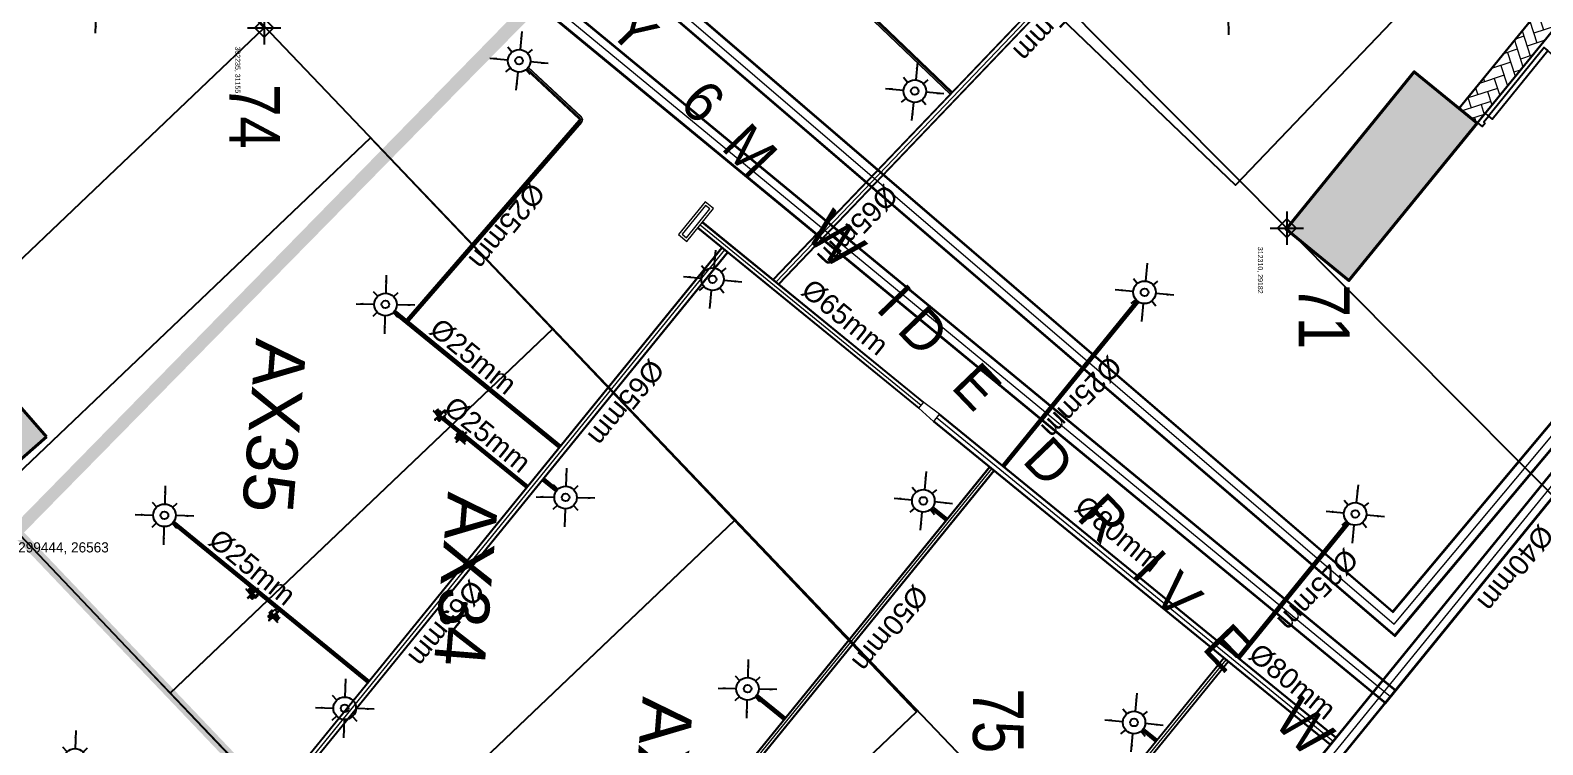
# Model space of a CAD drawing. Header units: inches. Extents: x 257070 to 799932, y -17980 to 269260.
# Drawn here: x 299930 to 314830, y 24099 to 31130 of the extents above; entities that cross this region are included whole.
import ezdxf

# ---------------------------------------------------------------- set-up
doc = ezdxf.new("R2010")
doc.units = ezdxf.units.IN
doc.header["$MEASUREMENT"] = 0
doc.header["$PDMODE"] = 99
doc.header["$PDSIZE"] = 100
doc.layers.add('0-AES-F-HYDRANT PIPE', color=7, linetype='Continuous', lineweight=15, true_color=0xf57247)
for name, color, linetype in [('0-AES-F-SPRINKLER', 10, 'Continuous'), ('2 wheeler barrier', 170, 'Continuous'), ('basement1_AP$0$A-_ROAD----_E-_-', 2, 'Continuous'), ('DSP_DOOR', 8, 'Continuous'), ('DSP_SLAB CO-ORDINATES', 160, 'Continuous'), ('DSP_TREE CO-ORDINATES', 206, 'Continuous'), ('RETAIL', 40, 'Continuous')]:
    doc.layers.add(name, color=color, linetype=linetype)
for name, color, linetype, lineweight in [('0-AES-F-SPRINKLER PIPE', 10, 'Continuous', 15), ('E--CONCRETE-4', 4, 'Continuous', 40), ('E--CONCRETE-SHADE', 253, 'Continuous', 20), ('F--BRICKWALL HATCH', 252, 'Continuous', 20), ('F--BRICKWALL-3', 252, 'Continuous', 30), ('M--TILING-2', 252, 'Continuous', 18), ('TEXT', 7, 'Continuous', 0)]:
    doc.layers.add(name, color=color, linetype=linetype, lineweight=lineweight)
doc.layers.add('C', color=7, linetype='Continuous', true_color=0xb5b5b5)
doc.styles.get("Standard").update_dxf_attribs({"font": 'arial.ttf'})
doc.styles.add('TEXT style 175', font='GOTHIC.TTF')
doc.styles.add('TEXT style 200', font='ARIALN.TTF')
doc.styles.add('TEXT style 75', font='ARIALN.TTF')
doc.dimstyles.new('75', dxfattribs={"dimscale": 1.5, "dimtxt": 200, "dimasz": 113, "dimexe": 113, "dimexo": 0, "dimgap": 25, "dimtad": 0, "dimdec": 0, "dimrnd": 5, "dimzin": 0, "dimdsep": 46, "dimtxsty": 'TEXT style 75', "dimblk": 'ARCHTICK', "dimcen": 0.09, "dimdle": 113, "dimclrd": 8, "dimclre": 8, "dimclrt": 256, "dimadec": 0, "dimazin": 0, "dimtfac": 1, "dimtdec": 0, "dimtofl": 0, "dimtmove": 1, "dimatfit": 3, "dimldrblk": 'OPEN90', "dimfxl": 0, "dimtolj": 1, "dimtzin": 0, "dimarcsym": 0})
doc.dimstyles.new('ISO-25', dxfattribs={"dimtxt": 2.5, "dimasz": 2.5, "dimexe": 1.25, "dimexo": 0.625, "dimtad": 1, "dimtxsty": 'Standard', "dimcen": 2.5, "dimadec": 0, "dimazin": 0, "dimtfac": 1, "dimtmove": 0, "dimatfit": 3, "dimfxl": 1, "dimarcsym": 0})

# ---------------------------------------------------------------- blocks, each defined once
blk = doc.blocks.new('axa parking')
at = {"layer": 'RETAIL', "color": 8}
blk.add_lwpolyline([(-98837, 1157627), (-96237, 1157627), (-96237, 1162827), (-98837, 1162827)], close=True, dxfattribs=at)
blk = doc.blocks.new('*U50')
at = {"layer": 'DSP_SLAB CO-ORDINATES', "color": 206}
for p, q in [((0, -188), (0, 188)), ((-188, 0), (188, 0))]:
    blk.add_line(p, q, dxfattribs=at)
at = {"layer": 'DSP_SLAB CO-ORDINATES', "color": 206, "ltscale": 3.5}
blk.add_lwpolyline([(-105, 0), (0, 106), (105, 0), (0, -105), (-105, 0)], dxfattribs=at)
at = {"layer": 'DEFPOINTS', "style": 'TEXT style 175'}
blk.add_attdef('CORDINATE', (367, -572), '', height=100, dxfattribs=at)
at = {"layer": 'DSP_SLAB CO-ORDINATES', "color": 214, "style": 'TEXT style 175'}
blk.add_attdef('NO.', (-188, -337), '', height=500, rotation=270, dxfattribs=at)
blk = doc.blocks.new('L1-L6_STAIRASE BLDG B$0$HB-D12501')
at = {"layer": 'DSP_DOOR', "linetype": 'ByBlock'}
for points in [[(35, 100), (75, 100), (75, 825), (35, 825)], [(1175, 100), (1215, 100), (1215, 575), (1175, 575)], [(50, 40), (35, 40), (35, 100), (0, 100), (0, 0), (50, 0)], [(1200, 40), (1215, 40), (1215, 100), (1250, 100), (1250, 0), (1200, 0)]]:
    blk.add_lwpolyline(points, close=True, dxfattribs=at)
for centre, radius, start, end in [((25, 100), 725, 359.999, 89.2098), ((1225, 100), 475, 91.2067, 178.1894)]:
    blk.add_arc(centre, radius, start, end, dxfattribs=at)
blk = doc.blocks.new('*U404')
at = {"layer": 'DSP_TREE CO-ORDINATES', "color": 162}
for p, q in [((0, -329), (0, 329)), ((-329, 0), (329, 0))]:
    blk.add_line(p, q, dxfattribs=at)
at = {"layer": 'DSP_TREE CO-ORDINATES', "color": 162, "ltscale": 3.5}
blk.add_lwpolyline([(-185, 0), (0, 185), (185, 0), (0, -184), (-185, 0)], dxfattribs=at)
at = {"layer": 'DEFPOINTS', "style": 'TEXT style 175'}
blk.add_attdef('CORDINATE', (367, -572), '', height=100, dxfattribs=at)
at = {"layer": 'DSP_TREE CO-ORDINATES', "color": 164, "style": 'TEXT style 200'}
blk.add_attdef('NO.', (1108, 234), '', height=1000, dxfattribs=at)
blk = doc.blocks.new('*U407')
at = {"layer": 'DSP_TREE CO-ORDINATES', "color": 162}
for p, q in [((0, -329), (0, 329)), ((-329, 0), (329, 0))]:
    blk.add_line(p, q, dxfattribs=at)
at = {"layer": 'DSP_TREE CO-ORDINATES', "color": 162, "ltscale": 3.5}
blk.add_lwpolyline([(-185, 0), (0, 185), (185, 0), (0, -184), (-185, 0)], dxfattribs=at)
at = {"layer": 'DEFPOINTS', "style": 'TEXT style 175'}
blk.add_attdef('CORDINATE', (367, -572), '', height=100, dxfattribs=at)
at = {"layer": 'DSP_TREE CO-ORDINATES', "color": 164, "style": 'TEXT style 200'}
blk.add_attdef('NO.', (1108, -690), '', height=1000, dxfattribs=at)
blk = doc.blocks.new('*U408')
at = {"layer": 'DSP_TREE CO-ORDINATES', "color": 162}
for p, q in [((0, -329), (0, 329)), ((-329, 0), (329, 0))]:
    blk.add_line(p, q, dxfattribs=at)
at = {"layer": 'DSP_TREE CO-ORDINATES', "color": 162, "ltscale": 3.5}
blk.add_lwpolyline([(-185, 0), (0, 185), (185, 0), (0, -184), (-185, 0)], dxfattribs=at)
at = {"layer": 'DEFPOINTS', "style": 'TEXT style 175'}
blk.add_attdef('CORDINATE', (367, -572), '', height=100, dxfattribs=at)
at = {"layer": 'DSP_TREE CO-ORDINATES', "color": 164, "style": 'TEXT style 200'}
blk.add_attdef('NO.', (-2303, -690), '', height=1000, dxfattribs=at)
blk = doc.blocks.new('_ArchTick')
at = {"color": 0, "linetype": 'ByBlock', "const_width": 0.15}
blk.add_lwpolyline([(-0.5, -0.5), (0.5, 0.5)], dxfattribs=at)
blk = doc.blocks.new('*D530')
at = {"layer": '2 wheeler barrier', "color": 8, "lineweight": -2, "ltscale": 1000, "transparency": 16777216}
for p, q in [((289928, 33555), (289414, 33064)), ((289418, 33224), (300006, 22140)), ((311056, 10575), (300467, 21658)), ((311410, 11070), (310896, 10579))]:
    blk.add_line(p, q, dxfattribs=at)
at = {"layer": 'DEFPOINTS', "color": 0, "ltscale": 1000, "transparency": 16777216}
for p in [(289928, 33555, 0), (289496, 33142), (311410, 11070, 0)]:
    blk.add_point(p, dxfattribs=at)
at = {"layer": '2 wheeler barrier', "color": 8, "lineweight": -2, "ltscale": 1000, "transparency": 16777216, "xscale": 113, "yscale": 113, "zscale": 113}
for p, rotation in [((289496, 33142), 133.6929898347378), ((310978, 10657), 313.6929898347378)]:
    blk.add_blockref('_ArchTick', p, dxfattribs=dict(at, rotation=rotation))
at = {"layer": '2 wheeler barrier', "ltscale": 1000, "transparency": 16777216, "insert": (300237, 21899), "char_height": 200, "attachment_point": 5, "rotation": 313.693, "style": 'TEXT style 75'}
blk.add_mtext('\\A1;31100', dxfattribs=at)
blk = doc.blocks.new('_Open90')
at = {"color": 0, "linetype": 'ByBlock', "lineweight": -2}
for p, q in [((0, 0), (-1, 0)), ((-0.5, 0.5), (0, 0)), ((0, 0), (-0.5, -0.5))]:
    blk.add_line(p, q, dxfattribs=at)
blk = doc.blocks.new('A$C3CA070F1')
at = {"layer": '0-AES-F-SPRINKLER'}
h = blk.add_hatch(dxfattribs=at)
h.set_pattern_fill('ANSI31', color=3, scale=0.196883, angle=-34.2335, style=0)
h.set_pattern_definition([(100.766483, (49937.1607, 174049.7081), (1.474466316, 0.280375668), [])])
edge = h.paths.add_edge_path()
edge.add_line((-1, 85), (-1, 84))
edge.add_line((-1, 84), (-6, 84))
edge.add_ellipse((-7, 82), major_axis=(-1.42, -0.27), ratio=1, start_angle=257, end_angle=315)
edge.add_line((-8, 83), (-15, 72))
edge.add_ellipse((-12, 70), major_axis=(-4.25, -0.81), ratio=1, start_angle=-45, end_angle=45)
edge.add_line((-14, 66), (14, 47))
edge.add_line((14, 47), (13, 46))
edge.add_line((13, 46), (-15, 65))
edge.add_ellipse((-12, 70), major_axis=(-5.52, -1.05), ratio=1, start_angle=-45, end_angle=45, ccw=False)
edge.add_line((-16, 73), (-9, 84))
edge.add_ellipse((-7, 82), major_axis=(-2.69, -0.51), ratio=1, start_angle=257, end_angle=315, ccw=False)
edge.add_line((-6, 85), (-1, 85))
h = blk.add_hatch(dxfattribs=at)
h.set_pattern_fill('ANSI31', color=3, scale=0.196883, angle=-124.2335, style=0)
h.set_pattern_definition([(190.766483, (49937.1607, 174049.7081), (-0.280375668, 1.474466316), [])])
edge = h.paths.add_edge_path()
edge.add_line((-1, 54), (7, 48))
edge.add_line((7, 48), (8, 49))
edge.add_line((8, 49), (0, 55))
edge.add_ellipse((-2, 52), major_axis=(-0.69, 3.63), ratio=1, start_angle=315, end_angle=405)
edge.add_line((-6, 54), (-14, 41))
edge.add_ellipse((-11, 39), major_axis=(-0.69, 3.63), ratio=1, start_angle=45, end_angle=135)
edge.add_line((-13, 36), (-9, 33))
edge.add_ellipse((-10, 32), major_axis=(-0.27, 1.42), ratio=1, start_angle=225, end_angle=315, ccw=False)
edge.add_line((-9, 31), (-10, 30))
edge.add_line((-10, 30), (-8, 29))
edge.add_line((-8, 29), (-7, 30))
edge.add_ellipse((-10, 32), major_axis=(-3.3, -0.63), ratio=1, start_angle=135, end_angle=225)
edge.add_line((-8, 35), (-12, 38))
edge.add_ellipse((-11, 39), major_axis=(-1.75, -0.33), ratio=1, start_angle=-45, end_angle=45, ccw=False)
edge.add_line((-13, 40), (-4, 53))
edge.add_ellipse((-2, 52), major_axis=(-1.75, -0.33), ratio=1, start_angle=225, end_angle=315, ccw=False)
at = {"layer": '0-AES-F-SPRINKLER', "color": 3}
for p, q in [((-98, 39), (-97, 43)), ((-98, 38), (-98, 39)), ((-98, 39), (-98, 39)), ((-98, 39), (-98, 39)), ((-98, 37), (-98, 38)), ((-98, 38), (-98, 38)), ((-98, 38), (-98, 38)), ((-98, 38), (-98, 38)), ((-98, 38), (-98, 38)), ((-98, 38), (-98, 38)), ((-98, 38), (-98, 38)), ((-98, 38), (-98, 38)), ((-98, 38), (-98, 38)), ((-98, 38), (-98, 38)), ((-96, 37), (-98, 37)), ((-98, 37), (-98, 37)), ((-98, 37), (-98, 37)), ((-98, 37), (-98, 37)), ((-98, 37), (-98, 37)), ((-98, 37), (-98, 37)), ((-98, 37), (-98, 37)), ((-98, 37), (-98, 37)), ((-98, 37), (-98, 37)), ((-98, 37), (-98, 37)), ((-98, 37), (-98, 37)), ((-98, 37), (-98, 37)), ((-98, 37), (-98, 37)), ((-98, 37), (-98, 37)), ((-98, 37), (-98, 37)), ((-98, 37), (-98, 37)), ((-98, 37), (-98, 37)), ((-97, 37), (-98, 37)), ((-98, 37), (-98, 37)), ((-98, 37), (-98, 37)), ((-98, 37), (-98, 37)), ((-98, 37), (-98, 37)), ((-98, 37), (-98, 37)), ((-98, 37), (-98, 37)), ((-98, 37), (-98, 37)), ((-98, 37), (-98, 37)), ((-98, 37), (-98, 37)), ((-98, 37), (-98, 37)), ((-98, 37), (-98, 37)), ((-98, 37), (-98, 37)), ((-98, 37), (-98, 37)), ((-97, 45), (-79, 71)), ((-96, 40), (-97, 40)), ((-97, 40), (-97, 40)), ((-97, 40), (-97, 40)), ((-97, 40), (-97, 39)), ((-97, 39), (-97, 39)), ((-97, 39), (-97, 39)), ((-97, 39), (-97, 39)), ((-97, 39), (-97, 39)), ((-97, 39), (-97, 39)), ((-97, 39), (-97, 39)), ((-97, 39), (-97, 39)), ((-97, 39), (-97, 38)), ((-97, 38), (-97, 38)), ((-97, 38), (-97, 38)), ((-97, 38), (-97, 38)), ((-97, 38), (-97, 38)), ((-97, 38), (-97, 38)), ((-97, 38), (-97, 38)), ((-97, 38), (-97, 38)), ((-97, 38), (-97, 38)), ((-97, 38), (-97, 38)), ((-97, 38), (-97, 38)), ((-97, 38), (-97, 37)), ((-97, 37), (-97, 37)), ((-97, 37), (-97, 37)), ((-97, 37), (-97, 37)), ((-95, 46), (-96, 42)), ((-96, 42), (-96, 42)), ((-96, 42), (-96, 41)), ((-96, 41), (-96, 41)), ((-96, 41), (-96, 41)), ((-96, 41), (-96, 41)), ((-96, 41), (-96, 41)), ((-96, 41), (-96, 41)), ((-96, 41), (-96, 41)), ((-96, 41), (-96, 41)), ((-96, 41), (-96, 41)), ((-96, 41), (-96, 40)), ((-96, 40), (-96, 40)), ((-96, 40), (-96, 40)), ((-96, 40), (-96, 40)), ((-96, 40), (-96, 40)), ((-95, 37), (-96, 37)), ((-96, 37), (-96, 37)), ((-96, 37), (-96, 37)), ((-96, 37), (-96, 37)), ((-96, 37), (-96, 37)), ((-94, 38), (-95, 38)), ((-95, 38), (-95, 38)), ((-95, 38), (-95, 38)), ((-95, 38), (-95, 38)), ((-95, 38), (-95, 38)), ((-95, 38), (-95, 38)), ((-95, 38), (-95, 38)), ((-95, 38), (-95, 38)), ((-95, 38), (-95, 38)), ((-95, 38), (-95, 37)), ((-95, 37), (-95, 37)), ((-95, 37), (-95, 37)), ((-95, 37), (-95, 37)), ((-95, 37), (-95, 37)), ((-95, 37), (-95, 37)), ((-95, 37), (-95, 37)), ((-95, 37), (-95, 37)), ((-95, 37), (-95, 37)), ((-95, 37), (-95, 37)), ((-95, 37), (-95, 37)), ((-95, 37), (-95, 37)), ((-95, 37), (-95, 37)), ((-95, 37), (-95, 37)), ((-95, 37), (-95, 37)), ((-95, 37), (-95, 37)), ((-95, 37), (-95, 37)), ((-94, 88), (-93, 90)), ((-72, 73), (-94, 88)), ((-94, 43), (-94, 48)), ((-93, 43), (-94, 43)), ((-94, 43), (-94, 43)), ((-94, 43), (-94, 43)), ((-94, 43), (-94, 43)), ((-94, 43), (-94, 43)), ((-94, 43), (-94, 41)), ((-94, 43), (-94, 43)), ((-94, 43), (-94, 43)), ((-94, 43), (-94, 43)), ((-94, 43), (-94, 43)), ((-94, 43), (-94, 43)), ((-94, 43), (-94, 43)), ((-94, 43), (-94, 43)), ((-94, 43), (-94, 43)), ((-94, 43), (-94, 43)), ((-94, 43), (-94, 43)), ((-94, 43), (-94, 43)), ((-94, 41), (-94, 41)), ((-94, 41), (-94, 41)), ((-94, 41), (-94, 41)), ((-94, 41), (-94, 41)), ((-94, 41), (-94, 41)), ((-94, 41), (-94, 41)), ((-94, 41), (-94, 41)), ((-94, 41), (-94, 40)), ((-94, 40), (-94, 40)), ((-94, 40), (-94, 40)), ((-94, 40), (-94, 40)), ((-94, 40), (-94, 40)), ((-94, 40), (-94, 40)), ((-94, 40), (-94, 40)), ((-94, 40), (-94, 40)), ((-94, 40), (-94, 39)), ((-94, 39), (-94, 39)), ((-94, 39), (-94, 39)), ((-94, 39), (-94, 39)), ((-94, 39), (-94, 39)), ((-94, 39), (-94, 39)), ((-94, 39), (-94, 39)), ((-94, 39), (-94, 39)), ((-94, 39), (-94, 38)), ((-93, 90), (-59, 67)), ((-93, 47), (-93, 49)), ((-91, 47), (-93, 43)), ((-93, 46), (-93, 47)), ((-92, 46), (-93, 46)), ((-93, 46), (-93, 46)), ((-93, 46), (-93, 46)), ((-93, 46), (-93, 46)), ((-93, 46), (-93, 46)), ((-93, 46), (-93, 46)), ((-93, 46), (-93, 46)), ((-93, 46), (-93, 46)), ((-93, 46), (-93, 46)), ((-93, 46), (-93, 46)), ((-93, 46), (-93, 46)), ((-93, 46), (-93, 46)), ((-93, 46), (-93, 46)), ((-93, 46), (-93, 46)), ((-93, 46), (-93, 46)), ((-93, 46), (-93, 46)), ((-93, 46), (-93, 46)), ((-93, 46), (-93, 46)), ((-93, 46), (-93, 46)), ((-93, 46), (-93, 46)), ((-91, 42), (-93, 43)), ((-93, 43), (-93, 43)), ((-93, 43), (-93, 43)), ((-93, 43), (-93, 43)), ((-93, 43), (-93, 43)), ((-93, 43), (-93, 43)), ((-93, 43), (-93, 43)), ((-93, 43), (-93, 43)), ((-93, 43), (-93, 43)), ((-93, 43), (-93, 43)), ((-93, 43), (-93, 43)), ((-93, 43), (-93, 43)), ((-93, 43), (-93, 43)), ((-93, 43), (-93, 43)), ((-93, 43), (-93, 43)), ((-93, 43), (-93, 43)), ((-93, 43), (-93, 43)), ((-93, 43), (-93, 43)), ((-93, 43), (-93, 43)), ((-93, 43), (-93, 43)), ((-93, 43), (-93, 43)), ((-93, 43), (-93, 43)), ((-93, 43), (-93, 43)), ((-85, 66), (-92, 55)), ((-90, 50), (-92, 46)), ((-92, 46), (-92, 46)), ((-92, 46), (-92, 46)), ((-92, 46), (-92, 46)), ((-92, 46), (-92, 46)), ((-92, 46), (-92, 46)), ((-90, 47), (-91, 47)), ((-90, 43), (-91, 42)), ((-91, 42), (-91, 42)), ((-91, 42), (-91, 42)), ((-91, 42), (-91, 42)), ((-91, 42), (-91, 42)), ((-91, 42), (-91, 42)), ((-91, 42), (-91, 42)), ((-91, 42), (-91, 42)), ((-91, 42), (-91, 42)), ((-91, 42), (-91, 42)), ((-91, 42), (-91, 42)), ((-91, 42), (-91, 42)), ((-91, 42), (-91, 42)), ((-91, 42), (-91, 42)), ((-91, 42), (-91, 42)), ((-91, 42), (-91, 42)), ((-88, 57), (-90, 49)), ((-89, 54), (-90, 51)), ((-90, 50), (-90, 50)), ((-88, 47), (-90, 43)), ((-90, 47), (-88, 47)), ((-90, 43), (-90, 43)), ((-90, 43), (-90, 43)), ((-90, 43), (-90, 43)), ((-89, 55), (-89, 55)), ((-88, 46), (-88, 47)), ((-87, 59), (-87, 59)), ((-87, 59), (-87, 59)), ((-86, 57), (-87, 49)), ((-87, 49), (-83, 28)), ((-85, 58), (-85, 58)), ((-77, 43), (-85, 49)), ((-83, 28), (-60, 9)), ((-77, 70), (-82, 63)), ((-80, 66), (-82, 67)), ((-45, 31), (-81, -23)), ((-78, 63), (-80, 65)), ((-79, 71), (-77, 70)), ((-71, 26), (-79, 31)), ((-57, 13), (-79, 28)), ((-70, 64), (-78, 63)), ((-78, -29), (-40, 27)), ((-69, 55), (-75, 59)), ((-66, 54), (-74, 42)), ((-74, 42), (-71, 26)), ((-73, 44), (-71, 43)), ((-69, 47), (-72, 43)), ((-71, 43), (-70, 43)), ((-71, 26), (-55, 15)), ((-70, 43), (-66, 49)), ((-66, 50), (-68, 52)), ((-61, 65), (-67, 69)), ((-62, 66), (-67, 65)), ((-50, 57), (-66, 54)), ((-66, 49), (-66, 50)), ((-47, 28), (-63, 40)), ((-59, 67), (-61, 65)), ((-57, 67), (-60, 66)), ((-60, 44), (-42, 32)), ((-50, 57), (-58, 62)), ((-19, 46), (-57, 67)), ((-17, 37), (-55, 63)), ((-29, 42), (-50, 57)), ((-13, 9), (-45, 31)), ((-36, 42), (-44, 30)), ((-43, 33), (-35, 46)), ((-39, -30), (-13, 9)), ((-37, 25), (-28, 38)), ((-35, 41), (-36, 42)), ((-32, 32), (-35, 39)), ((-30, 52), (-16, 73)), ((-29, 20), (-17, 37)), ((-28, 38), (-26, 40)), ((-21, 32), (-28, 37)), ((-23, 16), (-12, 33)), ((-1, 26), (-23, -9)), ((-22, 15), (-12, 31)), ((-9, 32), (-21, 14)), ((2, 24), (-20, -11)), ((-20, -8), (-1, 22)), ((-17, 37), (-19, 46)), ((-19, 13), (-10, 29)), ((-7, 30), (-18, 12)), ((-17, 37), (-17, 37)), ((4, 22), (-17, -13)), ((-17, -10), (1, 20)), ((-16, 73), (-9, 84)), ((-16, 11), (-7, 27)), ((-8, 83), (-15, 72)), ((13, 46), (-15, 65)), ((-4, 28), (-15, 10)), ((-1, 84), (-14, 66)), ((-14, 66), (14, 47)), ((-6, 54), (-14, 41)), ((-12, 33), (-14, 33)), ((-14, -15), (7, 20)), ((-14, -12), (4, 18)), ((-13, 40), (-4, 53)), ((-13, 36), (-9, 33)), ((-13, 9), (-4, 24)), ((-2, 34), (-12, 41)), ((-8, 35), (-12, 38)), ((-12, 31), (-12, 33)), ((-9, 32), (-12, 31)), ((7, 16), (-11, -13)), ((-10, 29), (-9, 32)), ((-9, 31), (-10, 30)), ((-7, 30), (-10, 29)), ((-10, 30), (-8, 29)), ((9, 17), (-10, -14)), ((-9, -13), (9, 13)), ((-8, 29), (-7, 30)), ((8, 49), (-7, 27)), ((-7, 27), (-7, 30)), ((-4, 28), (-7, 27)), ((-6, 85), (-1, 85)), ((-1, 84), (-6, 84)), ((5, 44), (-5, 51)), ((-4, 24), (-4, 28)), ((-1, 26), (-4, 24)), ((-1, 85), (-1, 84)), ((-1, 54), (7, 48)), ((13, 46), (-1, 25)), ((-1, 22), (-1, 26)), ((2, 24), (-1, 22)), ((8, 49), (0, 55)), ((1, 20), (2, 24)), ((4, 22), (1, 20)), ((4, 18), (4, 22)), ((7, 20), (4, 18)), ((7, 48), (8, 49)), ((7, 16), (7, 20)), ((9, 17), (7, 16)), ((9, 15), (9, 17)), ((14, 47), (13, 46)), ((-82, -25), (-80, -30)), ((-80, -30), (-78, -29)), ((-66, -11), (-39, -30)), ((-23, -7), (-23, -9)), ((-23, -9), (-20, -8)), ((-20, -8), (-20, -11)), ((-20, -11), (-17, -10)), ((-17, -10), (-17, -13)), ((-17, -13), (-14, -12)), ((-14, -12), (-14, -15)), ((-14, -15), (-11, -13)), ((-11, -13), (-11, -14)), ((-11, -14), (-11, -14))]:
    blk.add_line(p, q, dxfattribs=at)
for centre, major_axis, start_param, end_param in [((-95, 43), (-0.41, 2.13), 0.784914, 1.034983), ((-95, 43), (-2.74, -0.52), -0.560204, -0.324923), ((-93, 46), (-0.51, 2.68), 0.787914, 1.247507), ((-93, 48), (-1.75, -0.33), -0.775969, -0.160442), ((-91, 54), (-0.29, 1.52), 0.785398, 2.356194), ((-92, 49), (-0.33, 1.74), 0.791774, 1.412986), ((-89, 55), (-0.103, 0.54), 0.916881, 1.969618), ((-93, 51), (-3.09, -0.59), 2.526084, 2.789089), ((-95, 50), (-5.72, -1.09), 2.374727, 2.798549), ((-91, 55), (-0.33, 1.74), 4.197625, 4.773282), ((-84, 57), (-3.79, -0.72), -0.784768, -0.363877), ((-93, 50), (-5.72, -1.09), 2.377207, 2.798549), ((-80, 54), (-1.57, 8.26), 0.010205, 0.785398), ((-84, 56), (-0.35, 1.85), 0.785501, 1.132999), ((-83, 65), (-1.52, -0.29), 3.926991, 5.497787), ((-80, 54), (-5.9, -1.12), 4.155645, 5.497787), ((-80, 54), (-8.26, -1.57), 4.155621, 4.722594), ((-75, 68), (-8.26, -1.57), 1.014052, 3.151797), ((-75, 63), (-2.79, -0.53), -0.113999, 0.093951), ((-75, 68), (-1.12, 5.9), 2.584882, 5.497787), ((-75, 46), (-0.53, 2.79), 2.356194, 3.926991), ((-75, 68), (-1.57, 8.26), 4.722594, 5.497787), ((-70, 53), (-2.79, -0.53), 2.356194, 3.926991), ((-65, 44), (-3.72, -0.71), -0.403281, 1.321745), ((-65, 44), (-0.71, 3.72), 4.96144, 6.686466), ((-65, 37), (-0.56, 2.96), 5.497794, 6.034125), ((-59, 47), (-2.96, -0.56), 0.24906, 0.785391), ((-60, 60), (-2.83, -0.54), 3.926991, 4.712389), ((-33, 40), (-0.45, 2.36), 0.803442, 1.867502), ((-30, 39), (-2.79, -0.53), 2.356194, 3.926991), ((-24, 39), (-0.53, 2.79), 5.497787, 7.068583), ((-12, 70), (-5.52, -1.05), -0.785398, 0.785398), ((-15, 35), (-0.54, 2.83), 0.785398, 3.403392), ((-12, 70), (-4.25, -0.81), -0.785398, 0.785398), ((-11, 39), (-0.69, 3.63), 0.785398, 2.356194), ((-11, 39), (-1.75, -0.33), -0.785398, 0.785398), ((-7, 82), (-2.69, -0.51), 4.485496, 5.497787), ((-10, 32), (-0.27, 1.42), 3.926991, 5.497787), ((-7, 82), (-1.42, -0.27), 4.485496, 5.497787), ((-10, 32), (-3.3, -0.63), 2.356194, 3.926991), ((-2, 52), (-0.69, 3.63), 5.497787, 7.068583), ((-2, 52), (-1.75, -0.33), 3.926991, 5.497787), ((6, 14), (-0.54, 2.83), 3.926991, 4.712389), ((-79, -24), (-0.51, 2.69), 0.785398, 1.797689), ((-11, -11), (-2.83, -0.54), 1.570796, 2.356194)]:
    blk.add_ellipse(centre, major_axis=major_axis, ratio=1, start_param=start_param, end_param=end_param, dxfattribs=at)
at = {"layer": '0-AES-F-SPRINKLER', "color": 3, "extrusion": (0, 0, -1)}
for centre, major_axis, start_param, end_param in [((-86, 47), (-0.53, 2.79), -0.113999, 0.785398), ((-77, 34), (-0.54, 2.83), 3.926991, 4.712389)]:
    blk.add_ellipse(centre, major_axis=major_axis, ratio=1, start_param=start_param, end_param=end_param, dxfattribs=at)
blk = doc.blocks.new('*U603')
at = {"layer": '0-AES-F-SPRINKLER'}
for p, q in [((171672, 56809), (171672, 56871)), ((171562, 56699), (171500, 56699)), ((171783, 56699), (171845, 56699)), ((171672, 56588), (171672, 56526))]:
    blk.add_line(p, q, dxfattribs=at)
for radius in [111, 37.8]:
    blk.add_circle((171672, 56699), radius, dxfattribs=at)
at = {"layer": '0-AES-F-SPRINKLER PIPE'}
for points, override in [([(171468, 56903), (171594, 56777)], {"dimasz": 70, "dimtad": 0, "dimfxl": 13, "dimarcsym": 1}), ([(171877, 56903), (171751, 56777)], {"dimasz": 70, "dimtad": 0, "dimfxl": 13, "dimarcsym": 1}), ([(171468, 56494), (171594, 56620)], {"dimasz": 70, "dimtad": 0, "dimfxl": 13, "dimarcsym": 1}), ([(171877, 56494), (171751, 56620)], {"dimasz": 70, "dimgap": 0.625, "dimtad": 0, "dimfxl": 13, "dimarcsym": 1})]:
    blk.add_leader(points, dimstyle='ISO-25', override=override, dxfattribs=at)

msp = doc.modelspace()

# ---------------------------------------------------------------- hatches: boundary and pattern name
at = {"layer": 'E--CONCRETE-SHADE'}
msp.add_hatch(color=8, dxfattribs=at).paths.add_polyline_path([(314184.6, 30217.4), (312921.6, 28666.6), (312301.3, 29171.8), (313564.3, 30722.6)])
at = {"layer": 'E--CONCRETE-SHADE', "ltscale": 3.5}
h = msp.add_hatch(color=8, dxfattribs=at)
h.dxf.hatch_style = 1
h.paths.add_polyline_path([(299299.9, 28032.1), (298397, 27241.6), (299187.5, 26338.7), (300090.3, 27129.2)])
at = {"layer": 'F--BRICKWALL HATCH', "ltscale": 0.1}
h = msp.add_hatch(dxfattribs=at)
h.set_pattern_fill('AR-HBONE', color=8, angle=153, style=0)
h.set_pattern_definition([(198, (8796.36, -685026.5), (-65.231215, -128.023469), [304.8, -101.6]), (288, (8699.73, -685057.9), (-65.231215, -128.023469), [304.8, -101.6])])
h.paths.add_polyline_path([(321469.7, 33975.2), (321615, 34153.5), (318896.7, 36367.4), (318816.7, 36269.2), (318995.1, 36124), (318929.8, 36043.8)])
h.paths.add_polyline_path([(320846, 32845.2), (320667.7, 32990.5), (317226.6, 28765.2), (317404.9, 28620)])
h.paths.add_polyline_path([(318363.6, 35348.6), (318185.2, 35493.9), (314006.2, 30362.7), (314184.5, 30217.4)])

# ---------------------------------------------------------------- linework, layer by layer
at = {"layer": '0-AES-F-HYDRANT PIPE', "ltscale": 1000, "elevation": 0}
for points in [[(298555.3, 199244.9), (306286.9, 191516.7), (303665.6, 186665), (303011.8, 184654.3), (302354.2, 181788.6), (300911.8, 172160.2), (299809.1, 165298.3), (300846.6, 157326.1), (304586, 129961.1), (302207.6, 112262.3), (301265.2, 108100.9), (289058.1, 74315.1), (287799.1, 71124.9), (293802.5, 51995.4), (294242.1, 50433.9), (302061.8, 35081.1), (313355.9, 25400), (316468.5, 29112.6)], [(298560, 199254.3), (306299.3, 191518.5), (303674.8, 186661.1), (303021.5, 184651.6), (302364.1, 181786.7), (300921.7, 172158.6), (299819.3, 165298.1), (300856.5, 157327.4), (304596.1, 129961.1), (302217.5, 112260.5), (301274.8, 108098.1), (289067.5, 74311.6), (287809.7, 71124.6), (293812.1, 51998.3), (294251.5, 50437.6), (302069.9, 35087.4), (313354.7, 25414.2), (316460.8, 29119.1)], [(298513.6, 199173.1), (306187.8, 191502.2), (303591.5, 186696.8), (302934.4, 184675.7), (302275.3, 181803.5), (300832.5, 172172.5), (299728, 165299.5), (300767, 157315.5), (304505, 129961), (302128.5, 112276.5), (301188, 108123.5), (288983, 74343.5), (287714, 71128), (293725.5, 51972.5), (294167, 50404.5), (301997.5, 35030.5), (313365.2, 25286.2), (316530, 29061.1)]]:
    msp.add_lwpolyline(points, dxfattribs=at)
for points in [[(298474.8, 199091.3), (306082.6, 191486.8), (303512.8, 186730.5), (302852.1, 184698.5), (302191.5, 181819.4), (300748.2, 172185.6), (299641.8, 165300.8), (300682.5, 157304.2), (304419, 129960.9), (302044.5, 112291.6), (301106, 108147.5), (288903.2, 74373.6), (287630.1, 71147.7, 0.1716515), (287628.9, 71114.4), (293643.8, 51948.2), (294087.2, 50373.3), (301929.2, 34976.8), (313375.2, 25165.4), (316595.3, 29006.3)], [(298479.3, 199101), (306095, 191488.6), (303522, 186726.5), (302861.8, 184695.8), (302201.3, 181817.5), (300758.2, 172184), (299652, 165300.6), (300692.4, 157305.6), (304429.1, 129960.9), (302054.4, 112289.8), (301115.7, 108144.7), (288912.6, 74370.1), (287639.4, 71144, 0.1716515), (287638.5, 71117.4), (293653.4, 51951), (294096.6, 50377), (301937.2, 34983.1), (313374, 25179.6), (316587.7, 29012.7)]]:
    msp.add_lwpolyline(points, format="xyb", dxfattribs=at)
at = {"layer": '0-AES-F-SPRINKLER', "color": 7, "const_width": 100}
msp.add_lwpolyline([(321947.7, 64154.5), (320194.8, 69380), (306624.2, 64255), (277183.8, 53136.7), (275607, 28195.2), (286480.9, 13609.8), (286969.4, 13130.9), (314703.6, 41422), (322260.6, 34233.9), (333044, 30733.9), (338666.9, 32692.4), (340694.2, 37298.5), (338918.2, 41957.2), (336792.7, 47939.3), (330607.7, 67045.1)], close=True, dxfattribs=at)
at = {"layer": '0-AES-F-SPRINKLER', "color": 7, "const_width": 100, "elevation": 0}
msp.add_lwpolyline([(314747.9, 41385.7), (291263.5, 17511.2), (286969.4, 13130.9), (300396.1, 2861.1), (315324.3, 1588.2), (342936.4, 958.3), (343530, 11881.2), (333044, 30733.9), (322260.6, 34233.9), (320141.6, 36257.7)], close=True, dxfattribs=at)
at = {"layer": '0-AES-F-SPRINKLER PIPE', "ltscale": 1000, "elevation": 0}
for points in [[(289126.3, 192085.8), (288892.4, 189012.2), (299939.2, 183952.1), (296721.1, 166590), (300367.4, 141377.4), (302186.3, 130501.8), (300655.7, 116050.1), (295462.4, 98048.7), (289389.9, 81684.3), (287942.3, 76540.8), (287213.4, 74309), (286528.6, 71911.2), (293470.3, 49877.4), (301142.3, 34501.9), (313279.8, 24504.4)], [(289136.3, 192085), (288902.9, 189018.4), (299950.5, 183957.9), (296731.2, 166589.8), (300377.3, 141379), (302196.4, 130502.1), (300665.5, 116048.2), (295471.9, 98045.6), (289399.4, 81681.2), (287951.9, 76537.9), (287222.9, 74306.1), (286539, 71911.3), (293479.6, 49881.2), (301150.3, 34508.3), (313286.2, 24512.2)], [(289211, 192079.3), (288981.7, 189064.8), (300034.9, 184001.7), (296807.2, 166588.3), (300451.4, 141390.5), (302272.1, 130504.4), (300739.4, 116033.7), (295543.2, 98022.1), (289470.8, 81658), (288023.6, 76516.1), (287294.6, 74284.1), (286617.3, 71912.4), (293549.3, 49909.4), (301210.2, 34556), (313333.5, 24570.3)], [(289285.8, 192073.6), (289060.4, 189111.2), (300119.3, 184045.6), (296883.2, 166586.8), (300525.5, 141402.1), (302347.8, 130506.7), (300813.3, 116019.3), (295614.5, 97998.6), (289542.1, 81634.7), (288095.4, 76494.2), (287366.4, 74262.2), (286695.6, 71913.4), (293619.1, 49937.5), (301270.2, 34603.8), (313380.9, 24628.5)], [(289295.8, 192072.9), (289070.9, 189117.4), (300130.5, 184051.4), (296893.4, 166586.6), (300535.4, 141403.6), (302357.8, 130507), (300823.1, 116017.3), (295624, 97995.5), (289551.6, 81631.6), (288105, 76491.3), (287375.9, 74259.2), (286706.1, 71913.6), (293628.4, 49941.3), (301278.2, 34610.2), (313387.2, 24636.3)], [(313031.8, 34724.1), (307247.3, 28679.4)], [(313036.1, 34720), (307252, 28675.6)], [(313059.6, 34697.5), (307277.3, 28655)], [(313083.1, 34675.1), (307302.6, 28634.4)], [(313087.4, 34670.9), (307307.2, 28630.6)], [(306805.6, 32594), (308991.6, 30502.1)], [(306807.9, 32595.9), (308993.7, 30504.3)], [(306817.1, 32604.4), (309002.3, 30513.3)], [(306825.2, 32614), (309011, 30522.4)], [(306827, 32616.4), (309013.1, 30524.5)], [(306529.8, 29214.1), (308707.6, 27440.3)], [(306550.4, 29239.3), (308728.1, 27465.5)], [(306554.1, 29244), (308731.9, 27470.2)], [(306505.5, 29184.3), (308683.3, 27410.5)], [(306509.3, 29188.9), (308687.1, 27415.1)], [(306740.7, 28992.7), (302440.9, 23713)], [(306745.3, 28988.9), (302445.6, 23709.2)], [(306770.5, 28968.4), (302470.8, 23688.7)], [(306795.7, 28947.9), (302496, 23668.2)], [(306800.4, 28944.1), (302500.6, 23664.4)], [(316675.4, 28942.6), (312588.7, 23925.1)], [(316683.2, 28936.3), (312596.5, 23918.8)], [(316675.4, 28942.6), (313148.6, 24612.5)], [(316683.2, 28936.3), (313156.4, 24606.2)], [(316741.3, 28888.9), (312654.6, 23871.4)], [(316799.5, 28841.6), (312712.8, 23824)], [(316807.2, 28835.3), (312720.5, 23817.7)], [(316741.3, 28888.9), (313214.5, 24558.8)], [(316799.5, 28841.6), (313272.7, 24511.5)], [(316807.2, 28835.3), (313280.4, 24505.2)], [(310825.8, 28475.6), (309506.6, 26856)], [(310827.8, 28473.4), (309508.7, 26853.8)], [(310837.1, 28465), (309517.4, 26844.7)], [(303503.9, 28350.6), (305135.6, 27021.8)], [(303506, 28352.7), (305137.4, 27024.1)], [(303514.5, 28361.9), (305145.3, 27033.8)], [(303521.8, 28372.1), (305153.2, 27043.5)], [(303523.4, 28374.6), (305155.1, 27045.8)], [(310847.2, 28457.6), (309526.2, 26835.7)], [(310849.8, 28456), (309528.3, 26833.5)], [(303992.5, 27296.6), (304814.3, 26627.3)], [(303994.7, 27298.6), (304816.2, 26629.6)], [(304003.1, 27307.9), (304824.1, 26639.3)], [(304010.4, 27318), (304832, 26649)], [(304012, 27320.6), (304833.9, 26651.3)], [(308827.6, 27280.7), (312731.8, 24100.8)], [(308832.6, 27286.9), (312736.9, 24107)], [(308857.9, 27317.9), (312762.1, 24138)], [(308883.2, 27348.9), (312787.4, 24169)], [(308888.2, 27355.1), (312792.4, 24175.2)], [(304973, 26700.2), (305109, 26589.5)], [(304974.9, 26702.6), (305110.6, 26592.1)], [(304982.8, 26712.3), (305117.9, 26602.2)], [(304990.7, 26722), (305126.3, 26611.5)], [(304992.6, 26724.3), (305128.5, 26613.6)], [(308945.3, 26301.2), (308803.2, 26416.9)], [(308947.2, 26303.5), (308805.3, 26419)], [(308955, 26313.2), (308813.8, 26428.3)], [(308962.9, 26322.9), (308821.1, 26438.4)], [(308964.8, 26325.3), (308822.7, 26441)], [(301327.2, 26274.8), (303251.2, 24708)], [(301329.4, 26276.9), (303253.1, 24710.3)], [(301337.9, 26286.2), (303261, 24720)], [(301345.2, 26296.3), (303268.9, 24729.7)], [(301346.8, 26298.9), (303270.8, 24732)], [(312901.7, 26294.1), (311820.6, 24966.8)], [(312903.8, 26292), (311822.9, 24964.9)], [(312913, 26283.5), (311832.6, 24957)], [(312923.1, 26276.2), (311842.3, 24949.1)], [(312925.7, 26274.6), (311844.6, 24947.2)], [(307366.8, 24363), (307089.5, 24588.9)], [(307368.7, 24365.4), (307091.1, 24591.5)], [(307349.1, 24341.3), (307071.5, 24567.4)], [(307351, 24343.7), (307073.7, 24569.5)], [(307358.9, 24353.4), (307082.2, 24578.8)], [(311012.1, 24127.2), (310879.1, 24235.5)], [(311014, 24129.5), (310881.3, 24237.6)], [(311021.9, 24139.2), (310889.7, 24246.8)], [(311029.8, 24148.9), (310897, 24257)], [(311031.6, 24151.2), (310898.6, 24259.5)]]:
    msp.add_lwpolyline(points, dxfattribs=at)
for points in [[(304815.1, 30743.4), (305334.8, 30257.6, -0.4034538), (305335.5, 30244.5), (303614.3, 28261.3)], [(304817.4, 30745.4), (305336.9, 30259.8, -0.4034538), (305337.8, 30242.5), (303616.5, 28259.4)], [(304826.5, 30754), (305345.4, 30269, -0.4034538), (305347.2, 30234.3), (303626, 28251.2)], [(304834.5, 30763.6), (305353.9, 30278.1, -0.4034538), (305356.6, 30226.1), (303635.4, 28243)], [(304836.3, 30766.1), (305356, 30280.3, -0.4034538), (305358.9, 30224.1), (303637.7, 28241)]]:
    msp.add_lwpolyline(points, format="xyb", dxfattribs=at)
for points in [[(306661.3, 29375.5), (306579.6, 29442.1), (306316.7, 29119.2), (306398.4, 29052.7)], [(306625.9, 29371.9), (306583.2, 29406.6), (306352.1, 29122.8), (306394.7, 29088.1)], [(308888.2, 27355.1), (308827.6, 27280.7), (308683.3, 27410.5), (308731.9, 27470.2)]]:
    msp.add_lwpolyline(points, close=True, dxfattribs=at)
at = {"layer": '0-AES-F-SPRINKLER PIPE', "ltscale": 1000}
for points in [[(309377.9, 26832.5), (304779.2, 21185.6)], [(309381.8, 26829.3), (304783, 21182.5)], [(309401.2, 26813.5), (304802.4, 21166.7)], [(309420.6, 26797.7), (304821.8, 21150.9)], [(309424.4, 26794.6), (304825.7, 21147.7)], [(311685, 24953.4), (306956.5, 19147.3)], [(311688.8, 24950.3), (306960.4, 19144.2)], [(311708.2, 24934.5), (306979.8, 19128.4)], [(311727.6, 24918.7), (306999.2, 19112.6)], [(311731.5, 24915.5), (307003.1, 19109.4)]]:
    msp.add_lwpolyline(points, dxfattribs=at)
at = {"layer": '2 wheeler barrier', "color": 8, "const_width": 100, "elevation": 0}
msp.add_lwpolyline([(315904, 13196.6), (314597.2, 13936.2), (312963.9, 12381.9), (291298.2, 35104.1), (295057.7, 38681.7)], dxfattribs=at)
at = {"layer": 'basement1_AP$0$A-_ROAD----_E-_-', "color": 8}
msp.add_line((315436.1, 26037.3, 0), (307719.9, 33799.3, 0), dxfattribs=at)
at = {"layer": 'basement1_AP$0$A-_ROAD----_E-_-', "color": 8, "elevation": 0}
msp.add_lwpolyline([(312904.5, 10305.9, 0.0984516), (316524, 13960.5, 0.3500555), (316302, 16445.4), (293673.6, 40130.4)], format="xyb", dxfattribs=at)
at = {"layer": 'E--CONCRETE-4', "color": 8}
msp.add_line((312301.3, 29171.8, 0), (312921.6, 28666.6, 0), dxfattribs=at)
at = {"layer": 'E--CONCRETE-4', "color": 8, "ltscale": 10}
for p, q in [((300090.3, 27129.2, 0), (299299.9, 28032.1, 0)), ((299187.5, 26338.7, 0), (300090.3, 27129.2, 0))]:
    msp.add_line(p, q, dxfattribs=at)
at = {"layer": 'E--CONCRETE-4', "color": 8, "elevation": 0}
msp.add_lwpolyline([(314184.6, 30217.4), (312921.6, 28666.6), (312301.3, 29171.8), (313564.3, 30722.6), (314184.6, 30217.4)], dxfattribs=at)
at = {"layer": 'F--BRICKWALL-3', "color": 8}
for p, q in [((318896.7, 36367.4, 0), (314006.2, 30362.6, 0)), ((318929.8, 36043.8, 0), (314184.6, 30217.4, 0))]:
    msp.add_line(p, q, dxfattribs=at)
at = {"layer": 'M--TILING-2', "color": 8, "elevation": 0}
msp.add_lwpolyline([(291445.1, 34935.4), (312858.1, 12522.4)], dxfattribs=at)

# ---------------------------------------------------------------- block references
at = {"layer": '0-AES-F-SPRINKLER', "color": 7}
for p, rotation in [((141163, 116666.3, 0), 313.5797686672391), ((474960.1, -46361.2, 0), 136.2574861800641), ((151653.2, 127000.9, 0), 309.5864122270814), ((155551.2, 126702.3, 0), 309.5864122270814), ((153559.7, 124850.9, 0), 309.5864122270814), ((157814.8, 124722.1, 0), 309.5864122270814), ((144010.5, 113708.1, 0), 313.5797686672391), ((145785.8, 111808.5, 0), 313.5797686672391), ((155635.6, 122669.5, 0), 309.5864122270814), ((141833.9, 111632.4, 0), 313.5797686672391), ((159890.7, 122540.6, 0), 309.5864122270814), ((147578.2, 109925, 0), 313.5797686672391), ((143609.2, 109732.7, 0), 313.5797686672391), ((157711.5, 120488, 0), 309.5864122270814), ((140952.2, 109224.9), 313.5797686672391)]:
    msp.add_blockref('*U603', p, dxfattribs=dict(at, rotation=rotation))
at = {"layer": '0-AES-F-SPRINKLER', "ltscale": 1000, "xscale": -1, "rotation": 99.34624896796656}
for p in [(304003.1, 27307.9, 0), (302158.4, 25552.5, 0)]:
    msp.add_blockref('A$C3CA070F1', p, dxfattribs=at)
at = {"layer": '0-AES-F-SPRINKLER', "ltscale": 1000, "rotation": 167.8132883318227}
for p in [(304140.9, 27163.1, 0), (302296.2, 25407.7, 0)]:
    msp.add_blockref('A$C3CA070F1', p, dxfattribs=at)
at = {"layer": 'DSP_DOOR', "color": 8, "xscale": 1.199971822500362, "yscale": 1.199971822500362, "zscale": 1.199971822500362, "rotation": 320.836348012304}
msp.add_blockref('L1-L6_STAIRASE BLDG B$0$HB-D12501', (314186.8, 30220, 0), dxfattribs=at)
at = {"layer": 'DSP_SLAB CO-ORDINATES', "color": 8, "ltscale": 3.5}
msp.add_blockref('*U50', (299443.8, 26563.1, 0), dxfattribs=at).add_auto_attribs({'NO.': '21', 'CORDINATE': '299444, 26563'})
at = {"layer": 'DSP_TREE CO-ORDINATES', "color": 8, "ltscale": 1000, "xscale": 0.5, "yscale": 0.5, "zscale": 0.5, "rotation": 270}
for name, p, values in [('*U407', (302234.5, 31154.8, 0), {'NO.': '74', 'CORDINATE': '302235, 31155'}), ('*U404', (312309.8, 29182.2, 0), {'NO.': '71', 'CORDINATE': '312310, 29182'}), ('*U408', (309561.5, 23500.5, 0), {'NO.': '75', 'CORDINATE': '309561, 23501'})]:
    msp.add_blockref(name, p, dxfattribs=at).add_auto_attribs(values)
at = {"layer": 'M--TILING-2', "color": 8}
for p, rotation in [((1044387.6, 938042.9, 0), 136.2582186360787), ((-475584.9, -838287.7, 0), 313.5797686612775), ((-473792.5, -840171.2, 0), 313.5797686612775), ((-470952.5, -843136.5, 0), 313.5797686612775), ((-469160.1, -845019.9, 0), 313.5797686612775), ((-467367.8, -846903.4, 0), 313.5797686612775)]:
    msp.add_blockref('axa parking', p, dxfattribs=dict(at, rotation=rotation))

# ---------------------------------------------------------------- texts
at = {"layer": '0-AES-F-SPRINKLER PIPE', "color": 7, "linetype": 'Continuous', "lineweight": -3, "ltscale": 0.9, "char_height": 200, "width": 685.774, "attachment_point": 2}
for s, insert, rotation in [('%%C65mm', (310086.1, 31157.4, 0), 226.26119), ('%%C25mm', (304704.1, 29137.2, 0), 230.84092), ('%%C65mm', (308154.3, 29131.4, 0), 226.26119), ('%%C65mm', (308021.2, 28385.3, 0), 320.84092), ('%%C25mm', (304358.6, 27999.6, 0), 320.84092), ('%%C65mm', (305878.8, 27399.8, 0), 230.84092), ('%%C25mm', (310359.8, 27445.5, 0), 226.26119), ('%%C25mm', (304498.3, 27229.8, 0), 320.84092), ('%%C80mm', (310715.1, 26253, 0), 320.84092), ('%%C40mm', (314641.7, 25770.4, 0), 230.84092), ('%%C25mm', (302182, 25923.9, 0), 320.84092), ('%%C25mm', (312688, 25549.2, 0), 226.26119), ('%%C65mm', (304109.7, 25227.4, 0), 230.84092), ('%%C50mm', (308480.8, 25178.3, 0), 230.84092), ('%%C80mm', (312429.2, 24800.3, 0), 320.84092)]:
    msp.add_mtext(s, dxfattribs=dict(at, insert=insert, rotation=rotation))
at = {"layer": 'C', "color": 8}
for s, p in [('AX35', (302154.6, 28105.3, 0)), ('AX34', (304045.2, 26593.3, 0)), ('AX33', (305964.4, 24577.6, 0))]:
    msp.add_text(s, height=500, rotation=265.35069, dxfattribs=at).set_placement(p)
at = {"layer": 'TEXT', "color": 8, "ltscale": 1000, "insert": (302768.6, 34659), "char_height": 400, "attachment_point": 1, "rotation": 313.88874, "style": 'TEXT style 175'}
msp.add_mtext_dynamic_manual_height_columns('{\\T2;TWO WAY 6M WIDE DRIVE WAY}', width=23911.084, gutter_width=20, heights=[0], dxfattribs=at)

# ---------------------------------------------------------------- dimensions: what is measured, and where the dimension line sits
at = {"layer": '2 wheeler barrier', "color": 8, "ltscale": 1000}
dim = msp.add_aligned_dim(p1=(311410.4, 11070.1, 0), p2=(289928.3, 33555.4, 0), distance=598.5, dimstyle='75', override={"dimscale": 1}, dxfattribs=at)
dim.commit()
dim.dimension.update_dxf_attribs({"geometry": '*D530', "text_midpoint": (300236.6, 21899.3)})

doc.saveas('drawing.dxf')
